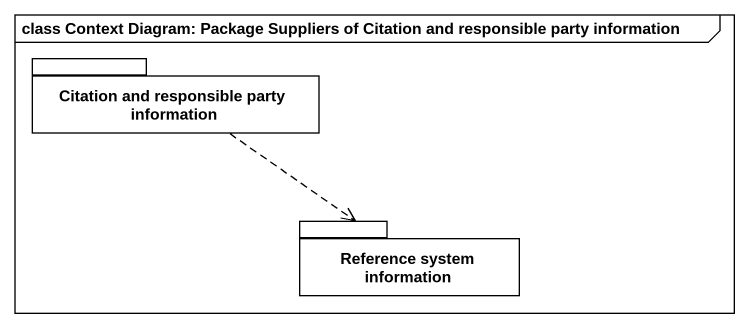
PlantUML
@startuml
mainframe class Context Diagram: Package Suppliers of Citation and responsible party information
package "Citation and responsible party information" as Citation_and_responsible #FFFFFF {
}
package "Reference system information" as Reference_system_information {
}
Citation_and_responsible ..> Reference_system_information
@enduml
